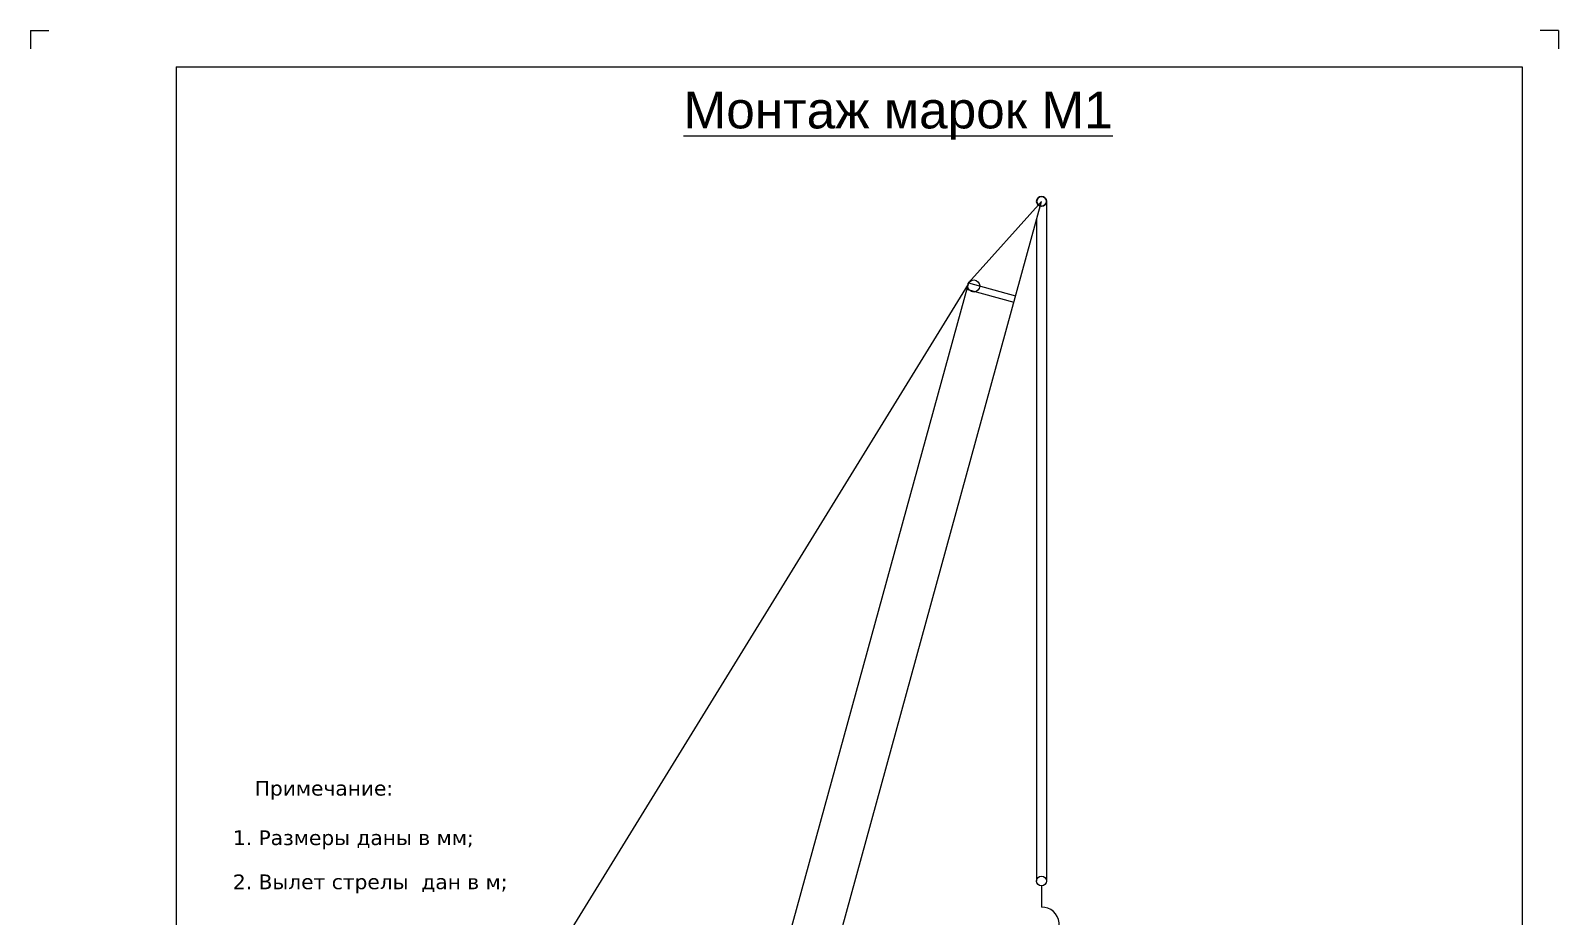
# Model space of a CAD drawing. Header units: millimetres. Extents: x 155577 to 993706, y -295114 to -113927.
# Drawn here: x 714462 to 745647, y -256891 to -238825 of the extents above; entities that cross this region are included whole.
import ezdxf

# ---------------------------------------------------------------- set-up
doc = ezdxf.new("R2010")
doc.units = ezdxf.units.MM
doc.styles.get("Standard").update_dxf_attribs({"font": 'arial.ttf'})

# ---------------------------------------------------------------- blocks, each defined once
blk = doc.blocks.new('стрела ДЭК -50 30 м')
for p, q in [((307292, 19005), (312744, 48506)), ((311398, 46721), (312744, 48506)), ((311398, 46721), (307108, 23514)), ((311374, 46592), (312357, 46410)), ((311398, 46721), (312381, 46539)), ((307108, 23514), (308092, 23332)), ((307108, 23514), (307292, 19005)), ((307132, 23643), (308115, 23461))]:
    blk.add_line(p, q)
blk.add_circle((311512, 46669), 123)
blk = doc.blocks.new('A4')
at = {"color": 4}
for p, q in [((839180.34, -1943.12), (839180.34, -1945.62)), ((839180.34, -1943.12), (839182.84, -1943.12)), ((839390.34, -1943.12), (839387.84, -1943.12)), ((839390.34, -1943.12), (839390.34, -1945.62))]:
    blk.add_line(p, q, dxfattribs=at)
for p, q in [((839200.34, -1948.12), (839200.34, -2235.12)), ((839200.34, -1948.12), (839385.34, -1948.12)), ((839385.34, -1948.12), (839385.34, -2235.12))]:
    blk.add_line(p, q)
blk = doc.blocks.new('ГАК ДЭКа')
blk.add_line((284780, 30287), (284780, 29857))
blk.add_circle((284780, 30387), 100)
blk.add_arc((284780, 29494), 363, 198.8478, 90)

msp = doc.modelspace()

# ---------------------------------------------------------------- linework, layer by layer
for p, q in [((734996.319, -242294.62), (734996.319, -242303.185)), ((735195.995, -242292.088), (735195.995, -256176.8)), ((734996.317, -242665.096), (734996.227, -256169.973)), ((733596.493, -243994.855), (720096.227, -265920.717))]:
    msp.add_line(p, q)
at = {"color": 70, "lineweight": 30}
msp.add_circle((735096.227, -242308.903), 100, dxfattribs=at)

# ---------------------------------------------------------------- block references
at = {"color": 4, "xscale": 148.5, "yscale": 148.5, "zscale": 148.5}
msp.add_blockref('A4', (-123903818.799, 49729.164), dxfattribs=at)
at = {"rotation": 355.1033367012197}
msp.add_blockref('стрела ДЭК -50 30 м', (419353.505, -263942.077), dxfattribs=at)
msp.add_blockref('ГАК ДЭКа', (450316.147, -286556.7))

# ---------------------------------------------------------------- texts
at = {"attachment_point": 1}
for s, insert, char_height, width in [('{\\LМонтаж марок М1}', (727788.868, -240070.005), 750, 9112.81898), ('{\\fVerdana|b0|i0|c204|p34;Примечание:}', (719037.86, -254127.029), 300, 3384.09673), ('{\\fVerdana|b0|i0|c204|p34;1. Размеры даны в мм;}', (718591.64, -255136.336), 300, 5351.06305), ('{\\fVerdana|b0|i0|c0|p34;2\\fVerdana|b0|i0|c204|p34;. Вылет стрелы  дан в м;\\H1.8516x; }', (718591.64, -256036.368), 300, 7949.70381)]:
    msp.add_mtext(s, dxfattribs=dict(at, insert=insert, char_height=char_height, width=width))

doc.saveas('drawing.dxf')
